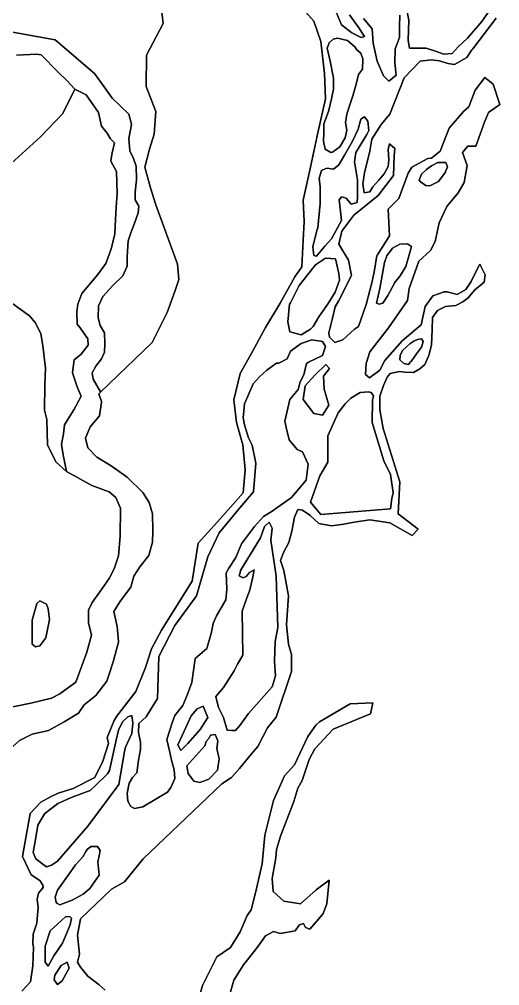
# Model space of a CAD drawing. Header units: inches. Extents: x 288635 to 1232953, y 676945 to 1655780.
# Drawn here: x 525291 to 535692, y 1479602 to 1500510 of the extents above; entities that cross this region are included whole.
import ezdxf

# ---------------------------------------------------------------- set-up
doc = ezdxf.new("R2010")
doc.units = ezdxf.units.IN
doc.header["$MEASUREMENT"] = 0

msp = doc.modelspace()

# ---------------------------------------------------------------- linework, layer by layer
at = {"color": 1}
for points in [[(528358.7912, 1500784.4318), (528404.179, 1500422.5965), (528046.7347, 1499735.2035), (528034.9341, 1499055.5233), (528245.4287, 1498517.5927), (528213.6125, 1498024.4416), (528109.024, 1497703.6173), (528008.4822, 1497312.0332), (528130.1907, 1496862.2407), (528245.4287, 1496493.5261), (528712.8899, 1495215.799), (528747.024, 1494879.0363), (528667.6488, 1494646.2025), (528490.5284, 1494165.9075), (528166.0535, 1493516.9577), (527046.7076, 1492439.708), (527041.7917, 1492448.4579), (527046.7076, 1492453.1889), (526970.327, 1492589.1404), (526886.9831, 1492724.0781), (526864.8882, 1492860.3301), (526950.4833, 1493004.2853), (527073.5148, 1493167.0044), (527137.0149, 1493305.9109), (527144.9524, 1493480.5363), (527144.6881, 1493488.2019), (527144.9524, 1493494.0172), (527137.0149, 1493724.2051), (527041.7647, 1493886.9242), (526998.4649, 1494052.2509), (527006.0459, 1494310.0067), (527097.3273, 1494512.4133), (527315.609, 1494750.5388), (527533.8907, 1494960.883), (527629.1409, 1495171.2271), (527628.8922, 1495184.1588), (527629.1409, 1495184.708), (527625.3669, 1495380.9534), (527645.0159, 1495718.9157), (527708.516, 1495889.5723), (527775.9849, 1496080.0727), (527867.2663, 1496326.1357), (527875.2039, 1496457.1047), (527874.4611, 1496458.3302), (527875.2039, 1496470.5856), (527795.8287, 1496601.5546), (527795.8287, 1496770.6366), (527827.5788, 1497040.5121), (527827.4092, 1497052.5516), (527827.5788, 1497053.993), (527823.61, 1497335.7749), (527760.1099, 1497498.4939), (527684.7035, 1497661.213), (527665.5363, 1497929.553), (527716.4535, 1498231.1395), (527715.0751, 1498236.4561), (527716.4535, 1498244.6204), (527660.8909, 1498458.9333), (527298.048, 1498800.6751), (527125.3236, 1499046.2351), (526921.8453, 1499335.5175), (526070.5512, 1500066.3455), (524906.045, 1500275.1535)], [(524935.6046, 1484583.7172), (525295.2315, 1484906.5312), (525568.8224, 1485041.8558), (525926.0106, 1485125.1997), (526263.355, 1485311.7313), (526572.9181, 1485498.2629), (526695.9496, 1485680.8258), (526949.9501, 1485879.2637), (527184.1068, 1486192.7956), (527234.5127, 1486342.5732), (527323.0134, 1486605.5464), (527438.1073, 1487034.1723), (527437.1426, 1487044.0605), (527438.1073, 1487047.6532), (527406.3573, 1487373.0913), (527337.0634, 1487696.4626), (527481.7637, 1487931.1116), (527707.9829, 1488224.7996), (527771.483, 1488458.9564), (527902.452, 1488661.363), (528096.9212, 1488907.426), (528176.2963, 1489197.1453), (528180.2651, 1489439.2396), (528180.1758, 1489447.2746), (528180.2651, 1489452.7205), (528176.2963, 1489809.9087), (528100.8899, 1490055.9717), (527965.9522, 1490270.2846), (527624.639, 1490607.629), (527279.357, 1490845.7545), (526969.7939, 1491036.2549), (526771.356, 1491238.6615), (526725.655, 1491448.1245), (526826.9186, 1491693.4941), (527029.3253, 1491931.6196), (527069.0129, 1492229.2764), (527067.7215, 1492233.0716), (527069.0129, 1492242.7573), (527013.0246, 1492407.2917), (527046.7076, 1492439.708), (528166.0535, 1493516.9577), (528490.5284, 1494165.9075), (528667.6488, 1494646.2025), (528747.024, 1494879.0363), (528712.8899, 1495215.799), (528245.4287, 1496493.5261), (528130.1907, 1496862.2407), (528008.4822, 1497312.0332), (528109.024, 1497703.6173), (528213.6125, 1498024.4416), (528245.4287, 1498517.5927), (528034.9341, 1499055.5233), (528046.7347, 1499735.2035), (528404.179, 1500422.5965), (528358.7912, 1500784.4318)], [(531319.6839, 1500859.3017), (531668.787, 1500472.4578), (531822.6963, 1500032.7168), (531899.651, 1499340.1247), (531921.638, 1498790.4485), (531756.7352, 1498053.8823), (531578.6407, 1497248.9956), (531436.8079, 1496600.617), (531458.6557, 1496137.2809), (531434.3968, 1495732.5085), (531405.739, 1495158.3206), (531257.572, 1494936.0701), (530940.0714, 1494369.8607), (530622.5707, 1493840.6929), (530336.8202, 1493322.1086), (530072.2363, 1492845.8576), (529936.066, 1492280.5147), (529992.8611, 1491787.5222), (530127.9492, 1491300.9776), (530183.3615, 1490766.2285), (530141.0281, 1490263.5191), (529918.7777, 1490020.102), (529585.402, 1489639.1012), (529164.313, 1489179.1877), (529032.0211, 1488352.3632), (528370.5614, 1487294.0277), (528154.1769, 1486892.1708), (528026.2321, 1486485.3017), (527816.6817, 1485964.6006), (527394.9046, 1485428.4043), (527345.2989, 1485342.7217), (527192.3022, 1484968.7298), (527219.7805, 1484840.6484), (527097.8603, 1484459.6476), (526925.1399, 1484109.1269), (526457.779, 1483865.2864), (526132.6583, 1483768.7663), (525965.018, 1483687.4861), (525754.4349, 1483570.9698), (525526.2849, 1483325.2698), (525360.92, 1482399.2263), (525544.4145, 1481998.8745), (525734.4616, 1481880.1332), (525797.9617, 1481778.533), (525803.5115, 1481725.8105), (525708.6291, 1481606.7312), (525680.1121, 1481475.0689), (525699.5365, 1481295.932), (525675.1076, 1481049.0661), (525667.9884, 1480956.5165), (525589.7013, 1480715.4361), (525583.9663, 1480507.8955), (525594.7613, 1480432.3303), (525579.8574, 1480033.0641), (525532.2323, 1479683.8134), (525532.2323, 1479683.8134), (525341.7319, 1479485.3755)], [(525341.7319, 1479485.3755), (525532.2323, 1479683.8134), (525579.8574, 1480033.0641), (525594.7613, 1480432.3303), (525583.9663, 1480507.8955), (525589.7013, 1480715.4361), (525667.9884, 1480956.5165), (525675.1076, 1481049.0661), (525699.5365, 1481295.932), (525680.1121, 1481475.0689), (525708.6291, 1481606.7312), (525803.5115, 1481725.8105), (525797.9617, 1481778.533), (525734.4616, 1481880.1332), (525544.4145, 1481998.8745), (525360.92, 1482399.2263), (525526.2849, 1483325.2698), (525754.4349, 1483570.9698), (525965.018, 1483687.4861), (526132.6583, 1483768.7663), (526457.779, 1483865.2864), (526925.1399, 1484109.1269), (527097.8603, 1484459.6476), (527219.7805, 1484840.6484), (527192.3022, 1484968.7298), (527345.2989, 1485342.7217), (527394.9046, 1485428.4043), (527816.6817, 1485964.6006), (528026.2321, 1486485.3017), (528154.1769, 1486892.1708), (528370.5614, 1487294.0277), (529032.0211, 1488352.3632), (529164.313, 1489179.1877), (529585.402, 1489639.1012), (529918.7777, 1490020.102), (530141.0281, 1490263.5191), (530183.3615, 1490766.2285), (530127.9492, 1491300.9776), (529992.8611, 1491787.5222), (529936.066, 1492280.5147), (530072.2363, 1492845.8576), (530336.8202, 1493322.1086), (530622.5707, 1493840.6929), (530940.0714, 1494369.8607), (531257.572, 1494936.0701), (531405.739, 1495158.3206), (531434.3968, 1495732.5085), (531458.6557, 1496137.2809), (531436.8079, 1496600.617), (531578.6407, 1497248.9956), (531756.7352, 1498053.8823), (531921.638, 1498790.4485), (531899.651, 1499340.1247), (531822.6963, 1500032.7168), (531668.787, 1500472.4578), (531319.6839, 1500859.3017)], [(535560.4947, 1500824.2506), (535307.7773, 1500462.0822), (534994.3039, 1500099.113), (534796.3206, 1499917.6284), (534664.3318, 1499769.141), (534482.8472, 1499752.6424), (534301.3626, 1499818.6368), (534103.3794, 1499884.6312), (533740.4102, 1499884.6312), (533707.413, 1500049.6172), (533723.9116, 1500495.0794), (533657.9172, 1500808.5528)], [(533657.9172, 1500808.5528), (533723.9116, 1500495.0794), (533707.413, 1500049.6172), (533740.4102, 1499884.6312), (534103.3794, 1499884.6312), (534301.3626, 1499818.6368), (534482.8472, 1499752.6424), (534664.3318, 1499769.141), (534796.3206, 1499917.6284), (534994.3039, 1500099.113), (535307.7773, 1500462.0822), (535560.4947, 1500824.2506)], [(527152.3536, 1479508.5745), (527018.5698, 1479622.589), (526770.9193, 1479806.7393), (526615.8103, 1480002.1889), (526548.6688, 1480108.3649), (526590.3322, 1480282.4483), (526552.6752, 1480696.6748), (526616.2492, 1481050.986), (527286.3892, 1481690.962), (527571.0209, 1481846.1517), (527970.5438, 1482344.3217), (529673.1783, 1483970.3182), (529887.2939, 1484107.8146), (530055.5692, 1484301.49), (530315.9197, 1484618.9906), (530452.445, 1484777.7409), (530666.6842, 1485179.8257), (530851.0351, 1485408.8677), (531181.7649, 1486401.0572), (531181.7649, 1486764.0606), (531118.7995, 1486987.5811), (531078.1594, 1487409.2219), (531121.1081, 1488039.3918), (531016.4, 1488583.8741), (530946.7142, 1488800.0864), (531012.8601, 1488972.0659), (531129.277, 1489191.6705), (531192.7772, 1489432.4418), (531248.3398, 1489739.3591), (531319.7774, 1489903.4011), (531422.9651, 1489890.1719), (531581.7154, 1489781.6925), (531776.9019, 1489598.1416), (532053.2132, 1489552.0898), (532317.2586, 1489585.9005), (532542.1549, 1489633.5255), (532881.3965, 1489677.6697), (533315.4849, 1489618.2931), (533794.5306, 1489344.5527), (533926.8225, 1489476.8446), (533496.8737, 1489807.5744), (533529.9467, 1490502.1071), (533166.1439, 1491659.6615), (533094.8099, 1492059.132), (533100.2504, 1492354.4531), (533179.6256, 1492589.9327), (533259.0007, 1492769.8497), (533319.855, 1492849.2249), (533519.7287, 1492890.9695), (533637.3557, 1492878.3291), (533825.2102, 1492867.7458), (533965.4397, 1492949.7668), (534073.919, 1493042.3711), (534147.3866, 1493224.2813), (534161.1822, 1493239.2265), (534216.7943, 1493463.0595), (534230.0235, 1493799.081), (534240.6069, 1494061.019), (534349.0863, 1494211.8318), (534518.3089, 1494294.6753), (534745.9621, 1494317.6653), (534896.7749, 1494399.6863), (535010.5459, 1494481.7073), (535150.3779, 1494652.5199), (535354.5049, 1494823.0205), (535378.3175, 1494979.125), (535259.2547, 1495209.3129), (535201.0463, 1495087.6044), (535074.046, 1494836.2497), (534960.275, 1494664.2702), (534772.4204, 1494558.4366), (534552.4975, 1494614.559), (534491.9754, 1494612.8298), (534246.445, 1494525.1404), (534079.8351, 1494297.1479), (533992.1457, 1493902.5456), (533580.0055, 1493551.7879), (533208.323, 1493125.9017), (533095.0963, 1492920.2057), (532876.0209, 1492755.1054), (532790.2957, 1492824.9555), (532799.0849, 1493060.9297), (532878.4902, 1493315.0265), (533281.8615, 1493832.394), (533694.0017, 1494428.6821), (533729.0775, 1494682.9814), (533939.5321, 1495279.2694), (534193.8314, 1495507.2619), (534298.1299, 1495704.9155), (534384.1876, 1496108.0284), (534549.0905, 1496459.8212), (534790.948, 1496756.6464), (534922.8703, 1496976.5169), (534988.8315, 1497350.2967), (534889.8897, 1497625.1349), (534999.825, 1497768.0507), (535175.7214, 1497768.0507), (535362.6113, 1498284.7463), (535450.5595, 1498493.6233), (535692.417, 1498669.5197), (535549.5012, 1499109.2607), (535373.6048, 1499252.1765), (535159.2899, 1498977.2081), (535027.3011, 1498614.2389), (534911.8108, 1498515.2473), (534598.3374, 1498152.2781), (534400.3542, 1497657.3201), (534218.8696, 1497508.8327), (534136.2797, 1497500.5737), (533787.3219, 1497309.6207), (533707.413, 1497178.8606), (533509.4298, 1496634.4068), (533278.4494, 1496403.4264), (533305.2863, 1495826.4325), (533047.8671, 1495414.9024), (533030.9703, 1495397.0117), (532981.4745, 1495083.5383), (532931.9787, 1494836.0593), (532799.9899, 1494341.1013), (532635.0039, 1493862.6419), (532546.2031, 1493809.3614), (532297.2913, 1493572.2797), (532123.7243, 1493517.2462), (532008.0571, 1493631.6614), (531995.9848, 1493724.2154), (532064.4575, 1494012.5472), (532127.6655, 1494292.9697), (532206.0403, 1494423.5943), (532486.5165, 1494968.0481), (532420.5221, 1495298.0201), (532206.0403, 1495644.4908), (532272.0347, 1495924.967), (532536.0123, 1496271.4376), (533063.9675, 1496700.4012), (533393.9396, 1497129.3648), (533410.4382, 1497558.3285), (533418.947, 1497714.4653), (533307.8218, 1497812.8905), (533276.0717, 1497695.4152), (533293.369, 1497472.9962), (533276.0717, 1497327.1145), (533190.3465, 1497168.3642), (533076.0463, 1497028.6639), (532945.871, 1496882.6136), (532882.3709, 1496774.6634), (532755.3707, 1496755.6134), (532726.7956, 1496952.4638), (532768.0707, 1497190.5892), (532882.4829, 1497657.3201), (532926.5564, 1497919.9146), (533124.9943, 1498232.1236), (533316.866, 1498457.0481), (533624.92, 1499241.1858), (533971.3906, 1499604.155), (534209.7881, 1499634.4181), (534389.7052, 1499610.6055), (534567.3678, 1499554.9489), (534711.2251, 1499532.5912), (534979.7272, 1499684.689), (535086.3075, 1499847.1182), (535109.7941, 1499868.1326), (535615.4624, 1500538.4189)], [(535615.4624, 1500538.4189), (535109.7941, 1499868.1326), (535086.3075, 1499847.1182), (534979.7272, 1499684.689), (534711.2251, 1499532.5912), (534567.3678, 1499554.9489), (534389.7052, 1499610.6055), (534209.7881, 1499634.4181), (533971.3906, 1499604.155), (533624.92, 1499241.1858), (533316.866, 1498457.0481), (533124.9943, 1498232.1236), (532926.5564, 1497919.9146), (532882.4829, 1497657.3201), (532768.0707, 1497190.5892), (532726.7956, 1496952.4638), (532755.3707, 1496755.6134), (532882.3709, 1496774.6634), (532945.871, 1496882.6136), (533076.0463, 1497028.6639), (533190.3465, 1497168.3642), (533276.0717, 1497327.1145), (533293.369, 1497472.9962), (533276.0717, 1497695.4152), (533307.8218, 1497812.8905), (533418.947, 1497714.4653), (533410.4382, 1497558.3285), (533393.9396, 1497129.3648), (533063.9675, 1496700.4012), (532536.0123, 1496271.4376), (532272.0347, 1495924.967), (532206.0403, 1495644.4908), (532420.5221, 1495298.0201), (532486.5165, 1494968.0481), (532206.0403, 1494423.5943), (532127.6655, 1494292.9697), (532064.4575, 1494012.5472), (531995.9848, 1493724.2154), (532008.0571, 1493631.6614), (532123.7243, 1493517.2462), (532297.2913, 1493572.2797), (532546.2031, 1493809.3614), (532635.0039, 1493862.6419), (532799.9899, 1494341.1013), (532931.9787, 1494836.0593), (532981.4745, 1495083.5383), (533030.9703, 1495397.0117), (533047.8671, 1495414.9024), (533305.2863, 1495826.4325), (533278.4494, 1496403.4264), (533509.4298, 1496634.4068), (533707.413, 1497178.8606), (533787.3219, 1497309.6207), (534136.2797, 1497500.5737), (534218.8696, 1497508.8327), (534400.3542, 1497657.3201), (534598.3374, 1498152.2781), (534911.8108, 1498515.2473), (535027.3011, 1498614.2389), (535159.2899, 1498977.2081), (535373.6048, 1499252.1765), (535549.5012, 1499109.2607), (535692.417, 1498669.5197), (535450.5595, 1498493.6233), (535362.6113, 1498284.7463), (535175.7214, 1497768.0507), (534999.825, 1497768.0507), (534889.8897, 1497625.1349), (534988.8315, 1497350.2967), (534922.8703, 1496976.5169), (534790.948, 1496756.6464), (534549.0905, 1496459.8212), (534384.1876, 1496108.0284), (534298.1299, 1495704.9155), (534193.8314, 1495507.2619), (533939.5321, 1495279.2694), (533729.0775, 1494682.9814), (533694.0017, 1494428.6821), (533281.8615, 1493832.394), (532878.4902, 1493315.0265), (532799.0849, 1493060.9297), (532790.2957, 1492824.9555), (532876.0209, 1492755.1054), (533095.0963, 1492920.2057), (533208.323, 1493125.9017), (533580.0055, 1493551.7879), (533992.1457, 1493902.5456), (534079.8351, 1494297.1479), (534246.445, 1494525.1404), (534491.9754, 1494612.8298), (534552.4975, 1494614.559), (534772.4204, 1494558.4366), (534960.275, 1494664.2702), (535074.046, 1494836.2497), (535201.0463, 1495087.6044), (535259.2547, 1495209.3129), (535378.3175, 1494979.125), (535354.5049, 1494823.0205), (535150.3779, 1494652.5199), (535010.5459, 1494481.7073), (534896.7749, 1494399.6863), (534745.9621, 1494317.6653), (534518.3089, 1494294.6753), (534349.0863, 1494211.8318), (534240.6069, 1494061.019), (534230.0235, 1493799.081), (534216.7943, 1493463.0595), (534161.1822, 1493239.2265), (534147.3866, 1493224.2813), (534073.919, 1493042.3711), (533965.4397, 1492949.7668), (533825.2102, 1492867.7458), (533637.3557, 1492878.3291), (533519.7287, 1492890.9695), (533319.855, 1492849.2249), (533259.0007, 1492769.8497), (533179.6256, 1492589.9327), (533100.2504, 1492354.4531), (533094.8099, 1492059.132), (533166.1439, 1491659.6615), (533529.9467, 1490502.1071), (533496.8737, 1489807.5744), (533926.8225, 1489476.8446), (533794.5306, 1489344.5527), (533315.4849, 1489618.2931), (532881.3965, 1489677.6697), (532542.1549, 1489633.5255), (532317.2586, 1489585.9005), (532053.2132, 1489552.0898), (531776.9019, 1489598.1416), (531581.7154, 1489781.6925), (531422.9651, 1489890.1719), (531319.7774, 1489903.4011), (531248.3398, 1489739.3591), (531192.7772, 1489432.4418), (531129.277, 1489191.6705), (531012.8601, 1488972.0659), (530946.7142, 1488800.0864), (531016.4, 1488583.8741), (531121.1081, 1488039.3918), (531078.1594, 1487409.2219), (531118.7995, 1486987.5811), (531181.7649, 1486764.0606), (531181.7649, 1486401.0572), (530851.0351, 1485408.8677), (530666.6842, 1485179.8257), (530452.445, 1484777.7409), (530315.9197, 1484618.9906), (530055.5692, 1484301.49), (529887.2939, 1484107.8146), (529673.1783, 1483970.3182), (527970.5438, 1482344.3217), (527571.0209, 1481846.1517), (527286.3892, 1481690.962), (526616.2492, 1481050.986), (526552.6752, 1480696.6748), (526590.3322, 1480282.4483), (526548.6688, 1480108.3649), (526615.8103, 1480002.1889), (526770.9193, 1479806.7393), (527018.5698, 1479622.589), (527152.3536, 1479508.5745)], [(532439.64, 1500609.7325), (532631.3316, 1500350.0213), (532767.3708, 1500139.7789), (532693.1676, 1500115.0445), (532489.1088, 1500213.9821), (532266.4992, 1500393.3065), (532155.1944, 1500646.8341)], [(532155.1944, 1500646.8341), (532266.4992, 1500393.3065), (532489.1088, 1500213.9821), (532693.1676, 1500115.0445), (532767.3708, 1500139.7789), (532631.3316, 1500350.0213), (532439.64, 1500609.7325)], [(533527.9536, 1500597.3653), (533521.77, 1500356.2049), (533521.77, 1500115.0445), (533429.016, 1499873.8841), (533422.8324, 1499570.8877), (533447.5668, 1499304.9929), (533292.9768, 1499168.9537), (533175.4884, 1499286.4421), (533039.4492, 1499601.8057), (532952.8788, 1499997.5561), (532934.328, 1500300.5525), (532742.6364, 1500529.3457)], [(532742.6364, 1500529.3457), (532934.328, 1500300.5525), (532952.8788, 1499997.5561), (533039.4492, 1499601.8057), (533175.4884, 1499286.4421), (533292.9768, 1499168.9537), (533447.5668, 1499304.9929), (533422.8324, 1499570.8877), (533429.016, 1499873.8841), (533521.77, 1500115.0445), (533521.77, 1500356.2049), (533527.9536, 1500597.3653)], [(524906.045, 1500275.1535), (526070.5512, 1500066.3455), (526921.8453, 1499335.5175), (527125.3236, 1499046.2351), (527298.048, 1498800.6751), (527660.8909, 1498458.9333), (527716.4535, 1498244.6204), (527715.0751, 1498236.4561), (527716.4535, 1498231.1395), (527665.5363, 1497929.553), (527684.7035, 1497661.213), (527760.1099, 1497498.4939), (527823.61, 1497335.7749), (527827.5788, 1497053.993), (527827.4092, 1497052.5516), (527827.5788, 1497040.5121), (527795.8287, 1496770.6366), (527795.8287, 1496601.5546), (527875.2039, 1496470.5856), (527874.4611, 1496458.3302), (527875.2039, 1496457.1047), (527867.2663, 1496326.1357), (527775.9849, 1496080.0727), (527708.516, 1495889.5723), (527645.0159, 1495718.9157), (527625.3669, 1495380.9534), (527629.1409, 1495184.708), (527628.8922, 1495184.1588), (527629.1409, 1495171.2271), (527533.8907, 1494960.883), (527315.609, 1494750.5388), (527097.3273, 1494512.4133), (527006.0459, 1494310.0067), (526998.4649, 1494052.2509), (527041.7647, 1493886.9242), (527137.0149, 1493724.2051), (527144.9524, 1493494.0172), (527144.6881, 1493488.2019), (527144.9524, 1493480.5363), (527137.0149, 1493305.9109), (527073.5148, 1493167.0044), (526950.4833, 1493004.2853), (526864.8882, 1492860.3301), (526886.9831, 1492724.0781), (526970.327, 1492589.1404), (527046.7076, 1492453.1889), (527041.7917, 1492448.4579), (527046.7076, 1492439.708), (527013.0246, 1492407.2917), (527069.0129, 1492242.7573), (527067.7215, 1492233.0716), (527069.0129, 1492229.2764), (527029.3253, 1491931.6196), (526826.9186, 1491693.4941), (526725.655, 1491448.1245), (526771.356, 1491238.6615), (526969.7939, 1491036.2549), (527279.357, 1490845.7545), (527624.639, 1490607.629), (527965.9522, 1490270.2846), (528100.8899, 1490055.9717), (528176.2963, 1489809.9087), (528180.2651, 1489452.7205), (528180.1758, 1489447.2746), (528180.2651, 1489439.2396), (528176.2963, 1489197.1453), (528096.9212, 1488907.426), (527902.452, 1488661.363), (527771.483, 1488458.9564), (527707.9829, 1488224.7996), (527481.7637, 1487931.1116), (527337.0634, 1487696.4626), (527406.3573, 1487373.0913), (527438.1073, 1487047.6532), (527437.1426, 1487044.0605), (527438.1073, 1487034.1723), (527323.0134, 1486605.5464), (527234.5127, 1486342.5732), (527184.1068, 1486192.7956), (526949.9501, 1485879.2637), (526695.9496, 1485680.8258), (526572.9181, 1485498.2629), (526263.355, 1485311.7313), (525926.0106, 1485125.1997), (525568.8224, 1485041.8558), (525295.2315, 1484906.5312), (524935.6046, 1484583.7172)], [(524943.3461, 1485590.5016), (525538.6598, 1485717.5019), (525991.0982, 1485820.6896), (526165.1199, 1485917.937), (526511.0055, 1486165.9715), (526753.0997, 1486820.8166), (526850.6404, 1487183.6678), (526788.8185, 1487450.2745), (526788.8185, 1487463.7554), (526788.8185, 1487712.2125), (526788.8185, 1487725.6934), (526868.1937, 1487892.3812), (527030.9128, 1488122.5692), (527237.2882, 1488408.3198), (527344.2152, 1488622.1737), (527439.6949, 1488900.4458), (527475.133, 1489328.8705), (527483.3512, 1489930.7482), (527384.1322, 1490164.9049), (527235.0573, 1490287.075), (526857.5967, 1490423.6033), (526729.3968, 1490494.9511), (526486.4609, 1490630.1536), (526441.7538, 1490655.3761), (526310.0981, 1490728.7552), (526243.9522, 1491052.8704), (526204.2646, 1491304.2251), (526205.4693, 1491310.0764), (526204.2646, 1491317.706), (526250.5668, 1491542.6023), (526270.4106, 1491734.4256), (526382.8587, 1491926.2489), (526468.8485, 1492058.5408), (526632.5538, 1492353.5464), (526546.8765, 1492557.5402), (526445.2763, 1492858.1074), (526446.3903, 1492868.2927), (526445.2763, 1492871.5883), (526474.9097, 1493142.5222), (526627.31, 1493265.2891), (526783.2244, 1493459.1286), (526775.4769, 1493594.7089), (526609.5562, 1493836.1472), (526542.6431, 1493916.4429), (526534.1764, 1494166.2101), (526534.5509, 1494168.6442), (526534.1764, 1494179.691), (526559.5765, 1494344.7913), (526644.2433, 1494577.6251), (526991.3774, 1494988.2592), (527164.9444, 1495229.5597), (527232.911, 1495423.7501), (527283.4779, 1495568.2271), (527359.6781, 1495868.7943), (527372.3781, 1496177.8283), (527387.7372, 1496435.0928), (527406.0633, 1496742.055), (527397.7782, 1497218.4495), (527270.7779, 1497442.8166), (527272.615, 1497453.0519), (527270.7779, 1497456.2975), (527300.4113, 1497621.3978), (527348.7461, 1497834.8767), (527266.8323, 1497921.0198), (527194.5778, 1498043.9511), (527067.5775, 1498200.5848), (527004.0774, 1498496.9187), (526737.3768, 1498877.9195), (526496.1983, 1499000.7935), (526317.1871, 1499183.2061), (526135.2189, 1499366.701), (525765.3702, 1499739.6526), (525659.8707, 1499754.3053), (525226.8676, 1499736.7587)], [(525226.8676, 1499736.7587), (525659.8707, 1499754.3053), (525765.3702, 1499739.6526), (526135.2189, 1499366.701), (526317.1871, 1499183.2061), (526496.1983, 1499000.7935), (526233.6092, 1498471.5187), (525749.033, 1497969.6582), (524955.1883, 1497246.4048)], [(524955.1883, 1497246.4048), (525749.033, 1497969.6582), (526233.6092, 1498471.5187), (526496.1983, 1499000.7935), (526737.3768, 1498877.9195), (527004.0774, 1498496.9187), (527067.5775, 1498200.5848), (527194.5778, 1498043.9511), (527266.8323, 1497921.0198), (527348.7461, 1497834.8767), (527300.4113, 1497621.3978), (527270.7779, 1497456.2975), (527272.615, 1497453.0519), (527270.7779, 1497442.8166), (527397.7782, 1497218.4495), (527406.0633, 1496742.055), (527387.7372, 1496435.0928), (527372.3781, 1496177.8283), (527359.6781, 1495868.7943), (527283.4779, 1495568.2271), (527232.911, 1495423.7501), (527164.9444, 1495229.5597), (526991.3774, 1494988.2592), (526991.3774, 1494988.2592), (526644.2433, 1494577.6251), (526559.5765, 1494344.7913), (526534.1764, 1494179.691), (526534.5509, 1494168.6442), (526534.1764, 1494166.2101), (526542.6431, 1493916.4429), (526609.5562, 1493836.1472), (526775.4769, 1493594.7089), (526783.2244, 1493459.1286), (526627.31, 1493265.2891), (526474.9097, 1493142.5222), (526445.2763, 1492871.5883), (526446.3903, 1492868.2927), (526445.2763, 1492858.1074), (526546.8765, 1492557.5402), (526632.5538, 1492353.5464), (526468.8485, 1492058.5408), (526382.8587, 1491926.2489), (526270.4106, 1491734.4256), (526250.5668, 1491542.6023), (526204.2646, 1491317.706), (526205.4693, 1491310.0764), (526204.2646, 1491304.2251), (526243.9522, 1491052.8704), (526310.0981, 1490728.7552), (526091.8165, 1490927.1931), (525899.9932, 1491297.6105), (525888.0843, 1491849.086), (525833.9425, 1492054.1962), (525839.9084, 1492599.8736), (525856.8418, 1492963.941), (525797.575, 1493442.3086), (525755.2415, 1493709.0091), (525636.708, 1493950.3096), (525509.2703, 1494097.0333), (525098.8152, 1494390.2155)], [(525098.8152, 1494390.2155), (525509.2703, 1494097.0333), (525636.708, 1493950.3096), (525755.2415, 1493709.0091), (525797.575, 1493442.3086), (525856.8418, 1492963.941), (525839.9084, 1492599.8736), (525833.9425, 1492054.1962), (525888.0843, 1491849.086), (525899.9932, 1491297.6105), (526091.8165, 1490927.1931), (526310.0981, 1490728.7552), (526441.7538, 1490655.3761), (526486.4609, 1490630.1536), (526729.3968, 1490494.9511), (526857.5967, 1490423.6033), (527235.0573, 1490287.075), (527384.1322, 1490164.9049), (527483.3512, 1489930.7482), (527475.133, 1489328.8705), (527439.6949, 1488900.4458), (527344.2152, 1488622.1737), (527237.2882, 1488408.3198), (527030.9128, 1488122.5692), (526868.1937, 1487892.3812), (526788.8185, 1487725.6934), (526788.8185, 1487712.2125), (526788.8185, 1487463.7554), (526788.8185, 1487450.2745), (526850.6404, 1487183.6678), (526753.0997, 1486820.8166), (526511.0055, 1486165.9715), (526165.1199, 1485917.937), (525991.0982, 1485820.6896), (525538.6598, 1485717.5019), (524943.3461, 1485590.5016)], [(529843.2583, 1479392.9743), (529935.3335, 1479719.9999), (530148.0589, 1480056.5506), (530367.1343, 1480332.7761), (530481.4346, 1480485.1764), (530624.1533, 1480679.1259), (530791.6959, 1480774.8645), (530938.6355, 1480729.6519), (531265.6736, 1480791.8535), (531331.0625, 1480879.0388), (531359.2566, 1480916.6308), (531442.8219, 1480944.2311), (531486.7622, 1480862.6276), (531579.9797, 1480828.0833), (531768.2928, 1481044.6433), (531869.1788, 1481160.6622), (531951.4625, 1481371.0032), (532002.2626, 1481882.1792), (531719.687, 1481678.9788), (531379.9613, 1481374.1782), (531021.1856, 1481428.1533), (530789.1206, 1481636.9289), (530766.524, 1481923.1515), (530843.3853, 1482364.7802), (530858.9, 1482548.0593), (530949.3294, 1482840.2158), (531237.0861, 1483590.3327), (531323.7128, 1483872.6845), (531416.5499, 1484044.076), (531567.5986, 1484497.2222), (531691.1781, 1484726.2882), (532087.1112, 1485150.5022), (532891.7848, 1485485.7829), (532942.0769, 1485720.4793), (532456.0649, 1485696.7714), (531793.4317, 1485310.6114), (531709.5033, 1485242.1434), (531536.7932, 1484994.3808), (531248.9095, 1484379.3567), (531030.9771, 1484144.6602), (530796.2806, 1483608.2111), (530606.7238, 1482860.515), (530548.1097, 1482237.78), (530408.4094, 1481609.1287), (530310.1237, 1481244.4824), (530221.7373, 1481117.7758), (530073.9754, 1480767.752), (529862.3083, 1480429.0847), (529564.3451, 1480227.1022), (529254.7624, 1479607.7401), (528992.7999, 1478670.19)], [(528992.7999, 1478670.19), (529254.7624, 1479607.7401), (529564.3451, 1480227.1022), (529862.3083, 1480429.0847), (530073.9754, 1480767.752), (530221.7373, 1481117.7758), (530310.1237, 1481244.4824), (530408.4094, 1481609.1287), (530548.1097, 1482237.78), (530606.7238, 1482860.515), (530796.2806, 1483608.2111), (531030.9771, 1484144.6602), (531248.9095, 1484379.3567), (531536.7932, 1484994.3808), (531709.5033, 1485242.1434), (531793.4317, 1485310.6114), (532456.0649, 1485696.7714), (532942.0769, 1485720.4793), (532891.7848, 1485485.7829), (532087.1112, 1485150.5022), (531691.1781, 1484726.2882), (531567.5986, 1484497.2222), (531416.5499, 1484044.076), (531323.7128, 1483872.6845), (531237.0861, 1483590.3327), (530949.3294, 1482840.2158), (530858.9, 1482548.0593), (530843.3853, 1482364.7802), (530766.524, 1481923.1515), (530789.1206, 1481636.9289), (531021.1856, 1481428.1533), (531379.9613, 1481374.1782), (531719.687, 1481678.9788), (532002.2626, 1481882.1792), (531951.4625, 1481371.0032), (531869.1788, 1481160.6622), (531768.2928, 1481044.6433), (531579.9797, 1480828.0833), (531486.7622, 1480862.6276), (531442.8219, 1480944.2311), (531359.2566, 1480916.6308), (531331.0625, 1480879.0388), (531265.6736, 1480791.8535), (530938.6355, 1480729.6519), (530791.6959, 1480774.8645), (530624.1533, 1480679.1259), (530481.4346, 1480485.1764), (530367.1343, 1480332.7761), (530148.0589, 1480056.5506), (529935.3335, 1479719.9999), (529843.2583, 1479392.9743)]]:
    msp.add_lwpolyline(points, dxfattribs=at)
for points in [[(532069.6751, 1497634.508), (532034.5338, 1497626.6918), (531913.285, 1497699.0802), (531874.9414, 1497876.6552), (531881.7147, 1498068.0022), (531884.7069, 1498249.5235), (531984.0708, 1498517.8059), (532047.8908, 1498789.0412), (532095.7559, 1498996.4564), (532093.3818, 1499238.0979), (532020.5684, 1499607.2453), (531957.1045, 1499883.674), (531996.8616, 1499998.4061), (532086.6085, 1500077.9929), (532182.7598, 1500098.6432), (532394.7958, 1500049.2062), (532552.2761, 1499915.4326), (532599.6127, 1499847.1261), (532682.663, 1499779.9657), (532730.0764, 1499652.9654), (532718.2231, 1499434.525), (532636.5678, 1499319.1487), (532586.1428, 1499106.0176), (532509.9427, 1498853.7105), (532455.7559, 1498682.6835), (532384.6357, 1498460.8564), (532350.769, 1498276.2827), (532381.2491, 1498113.7223), (532349.0757, 1497947.7753), (532230.5421, 1497751.3483), (532069.6751, 1497634.508)], [(531913.285, 1497699.0802), (532034.5338, 1497626.6918), (532069.6751, 1497634.508), (532230.5421, 1497751.3483), (532349.0757, 1497947.7753), (532381.2491, 1498113.7223), (532350.769, 1498276.2827), (532384.6357, 1498460.8564), (532455.7559, 1498682.6835), (532509.9427, 1498853.7105), (532586.1428, 1499106.0176), (532636.5678, 1499319.1487), (532718.2231, 1499434.525), (532730.0764, 1499652.9654), (532682.663, 1499779.9657), (532599.6127, 1499847.1261), (532552.2761, 1499915.4326), (532394.7958, 1500049.2062), (532182.7598, 1500098.6432), (532086.6085, 1500077.9929), (531996.8616, 1499998.4061), (531957.1045, 1499883.674), (532020.5684, 1499607.2453), (532093.3818, 1499238.0979), (532095.7559, 1498996.4564), (532047.8908, 1498789.0412), (531984.0708, 1498517.8059), (531884.7069, 1498249.5235), (531881.7147, 1498068.0022), (531874.9414, 1497876.6552), (531913.285, 1497699.0802)], [(532551.5686, 1497423.1464), (532616.4883, 1497033.6281), (532616.4883, 1496671.7932), (532605.087, 1496544.7929), (532478.0868, 1496509.8679), (532365.0358, 1496642.8279), (532266.9101, 1496670.8638), (532220.1248, 1496606.3721), (532267.3759, 1496157.4871), (532049.9288, 1495762.1098), (531906.5856, 1495604.9911), (531722.4353, 1495385.9156), (531668.4601, 1495401.7907), (531653.3544, 1495519.7588), (531643.4968, 1495596.7416), (531737.0514, 1495964.4861), (531755.613, 1495996.9689), (531806.8617, 1496522.5679), (531806.8617, 1496889.052), (531785.9354, 1497071.844), (531836.7355, 1497236.9443), (531916.906, 1497273.9989), (531948.0424, 1497288.3901), (532095.7349, 1497269.2403), (532211.1746, 1497364.1562), (532333.0948, 1497569.05), (532505.8152, 1497873.8506), (532629.4287, 1498131.2378), (532687.0022, 1498346.2915), (532768.2823, 1498397.0916), (532837.7092, 1498307.3448), (532861.4159, 1498107.5311), (532818.895, 1498016.7462), (532578.0661, 1497631.42), (532551.5686, 1497423.1464)], [(532505.8152, 1497873.8506), (532333.0948, 1497569.05), (532211.1746, 1497364.1562), (532095.7349, 1497269.2403), (531948.0424, 1497288.3901), (531916.906, 1497273.9989), (531836.7355, 1497236.9443), (531785.9354, 1497071.844), (531806.8617, 1496889.052), (531806.8617, 1496522.5679), (531755.613, 1495996.9689), (531737.0514, 1495964.4861), (531643.4968, 1495596.7416), (531653.3544, 1495519.7588), (531668.4601, 1495401.7907), (531722.4353, 1495385.9156), (531906.5856, 1495604.9911), (532049.9288, 1495762.1098), (532267.3759, 1496157.4871), (532220.1248, 1496606.3721), (532266.9101, 1496670.8638), (532365.0358, 1496642.8279), (532478.0868, 1496509.8679), (532605.087, 1496544.7929), (532616.4883, 1496671.7932), (532616.4883, 1497033.6281), (532551.5686, 1497423.1464), (532578.0661, 1497631.42), (532818.895, 1498016.7462), (532861.4159, 1498107.5311), (532837.7092, 1498307.3448), (532768.2823, 1498397.0916), (532687.0022, 1498346.2915), (532629.4287, 1498131.2378), (532505.8152, 1497873.8506)], [(534369.9594, 1497000.9512), (534181.999, 1496906.971), (534095.1989, 1496917.0763), (533974.9374, 1496992.2397), (533950.2314, 1497029.7222), (533996.7981, 1497156.7225), (534111.0984, 1497260.4394), (534219.0486, 1497336.6395), (534352.3989, 1497408.6063), (534525.9659, 1497408.6063), (534564.0659, 1497321.8228), (534512.9387, 1497193.3168), (534369.9594, 1497000.9512)], [(534564.0659, 1497321.8228), (534525.9659, 1497408.6063), (534352.3989, 1497408.6063), (534219.0486, 1497336.6395), (534111.0984, 1497260.4394), (533996.7981, 1497156.7225), (533950.2314, 1497029.7222), (533974.9374, 1496992.2397), (534095.1989, 1496917.0763), (534181.999, 1496906.971), (534369.9594, 1497000.9512), (534512.9387, 1497193.3168), (534564.0659, 1497321.8228)], [(533165.3874, 1494367.4353), (533080.7206, 1494348.3853), (533024.1285, 1494370.8391), (533093.8732, 1494684.6904), (533198.7618, 1495251.0889), (533252.171, 1495389.7874), (533370.7045, 1495559.121), (533531.5715, 1495645.9045), (533698.7885, 1495652.2546), (533785.572, 1495592.9878), (533732.6553, 1495413.0707), (533658.5718, 1495165.4203), (533535.8049, 1494960.1032), (533417.5786, 1494806.8364), (533406.5238, 1494786.7002), (533266.9877, 1494532.5357), (533165.3874, 1494367.4353)], [(533785.572, 1495592.9878), (533698.7885, 1495652.2546), (533531.5715, 1495645.9045), (533370.7045, 1495559.121), (533252.171, 1495389.7874), (533198.7618, 1495251.0889), (533093.8732, 1494684.6904), (533024.1285, 1494370.8391), (533080.7206, 1494348.3853), (533165.3874, 1494367.4353), (533266.9877, 1494532.5357), (533406.5238, 1494786.7002), (533417.5786, 1494806.8364), (533535.8049, 1494960.1032), (533658.5718, 1495165.4203), (533732.6553, 1495413.0707), (533785.572, 1495592.9878)], [(531593.7593, 1493807.5759), (531396.9089, 1493683.7506), (531149.2584, 1493747.2507), (531101.6333, 1493963.1512), (531141.8112, 1494344.5112), (531164.8991, 1494372.5465), (531352.4588, 1494747.3777), (531539.7842, 1494988.6782), (531704.8845, 1495198.2286), (531923.96, 1495344.2789), (532139.8604, 1495325.2289), (532211.675, 1495009.5616), (532225.5856, 1494868.028), (532130.3354, 1494607.6775), (531979.4317, 1494364.4412), (531774.7347, 1494074.2764), (531654.6931, 1493864.3074), (531593.7593, 1493807.5759)], [(531149.2584, 1493747.2507), (531396.9089, 1493683.7506), (531593.7593, 1493807.5759), (531654.6931, 1493864.3074), (531774.7347, 1494074.2764), (531979.4317, 1494364.4412), (532130.3354, 1494607.6775), (532225.5856, 1494868.028), (532211.675, 1495009.5616), (532139.8604, 1495325.2289), (531923.96, 1495344.2789), (531704.8845, 1495198.2286), (531539.7842, 1494988.6782), (531352.4588, 1494747.3777), (531164.8991, 1494372.5465), (531141.8112, 1494344.5112), (531101.6333, 1493963.1512), (531149.2584, 1493747.2507)], [(527968.3571, 1483472.5552), (527784.4431, 1483435.1194), (527701.893, 1483476.3945), (527639.471, 1483593.6585), (527625.6928, 1483762.1451), (527670.1429, 1483984.3955), (527739.7707, 1484105.5409), (527832.0682, 1484209.821), (527871.1098, 1484480.7957), (527912.9077, 1484711.472), (527912.9077, 1484870.2223), (527870.1683, 1485076.5977), (527876.5183, 1485276.6231), (528036.5771, 1485416.4358), (528283.9157, 1485812.1777), (528308.6496, 1486727.3307), (528654.9237, 1487395.1451), (529124.8672, 1488038.2257), (529372.2059, 1488879.1771), (529619.5445, 1489398.5883), (530064.7541, 1489942.7334), (530361.5605, 1490289.0075), (530411.0282, 1490907.3542), (530332.6192, 1491299.3993), (530250.8586, 1491457.0375), (530165.1334, 1491736.4381), (530136.5584, 1491885.6634), (530163.6896, 1492193.5152), (530352.604, 1492622.8663), (530490.1835, 1492775.3531), (530646.8172, 1492919.2867), (530860.9645, 1493069.0772), (530906.9336, 1493072.6133), (531089.388, 1493166.2525), (531160.114, 1493331.2798), (531395.6785, 1493498.3849), (531622.9877, 1493578.6117), (531857.5529, 1493537.3546), (531919.7941, 1493430.2085), (531857.5529, 1493236.7873), (531553.8861, 1493091.6769), (531509.4411, 1493063.3937), (531451.011, 1492819.1153), (531375.649, 1492663.4587), (531332.3258, 1492498.3813), (531148.1755, 1492282.4809), (531040.5551, 1491812.5727), (531073.1853, 1491647.5379), (531130.3354, 1491409.4124), (531305.2723, 1491199.6345), (531425.1168, 1491154.6928), (531548.7861, 1490882.6203), (531499.3184, 1490536.3462), (531184.8749, 1490162.9579), (530762.5991, 1489867.6823), (530575.2737, 1489750.207), (530384.7733, 1489534.3066), (530099.0228, 1489159.6558), (529978.3725, 1488864.3803), (529825.9722, 1488632.6048), (529768.8221, 1488534.1796), (529781.5221, 1488178.5789), (529759.2971, 1487946.8034), (529559.2717, 1487603.9027), (529489.4215, 1487438.8024), (529446.4075, 1487222.0081), (529347.472, 1486900.4678), (529100.1333, 1486677.863), (529025.9317, 1486158.4518), (528926.9963, 1485886.3793), (528832.1952, 1485667.1489), (528660.7449, 1485448.0734), (528597.2448, 1485289.3231), (528486.1195, 1484927.3724), (528540.0946, 1484682.8969), (528587.7197, 1484482.8715), (528644.8699, 1484270.1461), (528660.9224, 1484081.2998), (528573.516, 1483891.1452), (528496.5278, 1483789.4577), (527968.3571, 1483472.5552)], [(528283.9157, 1485812.1777), (528036.5771, 1485416.4358), (527876.5183, 1485276.6231), (527870.1683, 1485076.5977), (527912.9077, 1484870.2223), (527912.9077, 1484711.472), (527871.1098, 1484480.7957), (527832.0682, 1484209.821), (527739.7707, 1484105.5409), (527670.1429, 1483984.3955), (527625.6928, 1483762.1451), (527639.471, 1483593.6585), (527701.893, 1483476.3945), (527784.4431, 1483435.1194), (527968.3571, 1483472.5552), (528496.5278, 1483789.4577), (528573.516, 1483891.1452), (528660.9224, 1484081.2998), (528644.8699, 1484270.1461), (528587.7197, 1484482.8715), (528540.0946, 1484682.8969), (528486.1195, 1484927.3724), (528597.2448, 1485289.3231), (528660.7449, 1485448.0734), (528832.1952, 1485667.1489), (528926.9963, 1485886.3793), (529025.9317, 1486158.4518), (529100.1333, 1486677.863), (529347.472, 1486900.4678), (529446.4075, 1487222.0081), (529489.4215, 1487438.8024), (529559.2717, 1487603.9027), (529759.2971, 1487946.8034), (529781.5221, 1488178.5789), (529768.8221, 1488534.1796), (529825.9722, 1488632.6048), (529978.3725, 1488864.3803), (530099.0228, 1489159.6558), (530384.7733, 1489534.3066), (530575.2737, 1489750.207), (530762.5991, 1489867.6823), (531184.8749, 1490162.9579), (531499.3184, 1490536.3462), (531548.7861, 1490882.6203), (531425.1168, 1491154.6928), (531305.2723, 1491199.6345), (531130.3354, 1491409.4124), (531073.1853, 1491647.5379), (531040.5551, 1491812.5727), (531148.1755, 1492282.4809), (531332.3258, 1492498.3813), (531375.649, 1492663.4587), (531451.011, 1492819.1153), (531509.4411, 1493063.3937), (531553.8861, 1493091.6769), (531857.5529, 1493236.7873), (531919.7941, 1493430.2085), (531857.5529, 1493537.3546), (531622.9877, 1493578.6117), (531395.6785, 1493498.3849), (531160.114, 1493331.2798), (531089.388, 1493166.2525), (530906.9336, 1493072.6133), (530860.9645, 1493069.0772), (530646.8172, 1492919.2867), (530490.1835, 1492775.3531), (530352.604, 1492622.8663), (530163.6896, 1492193.5152), (530136.5584, 1491885.6634), (530165.1334, 1491736.4381), (530250.8586, 1491457.0375), (530332.6192, 1491299.3993), (530411.0282, 1490907.3542), (530361.5605, 1490289.0075), (530064.7541, 1489942.7334), (529619.5445, 1489398.5883), (529372.2059, 1488879.1771), (529124.8672, 1488038.2257), (528654.9237, 1487395.1451), (528308.6496, 1486727.3307), (528283.9157, 1485812.1777)], [(533764.0957, 1493096.5927), (533714.3672, 1493043.5), (533613.7326, 1493061.8935), (533532.8895, 1493143.2082), (533538.2602, 1493239.9271), (533589.0603, 1493346.6073), (533744.1825, 1493488.9603), (533832.9008, 1493543.0343), (533914.1809, 1493585.3678), (534000.5411, 1493595.5278), (534034.4079, 1493536.261), (534002.2345, 1493416.0341), (533891.7746, 1493270.5643), (533774.0112, 1493107.179), (533764.0957, 1493096.5927)], [(534034.4079, 1493536.261), (534000.5411, 1493595.5278), (533914.1809, 1493585.3678), (533832.9008, 1493543.0343), (533744.1825, 1493488.9603), (533589.0603, 1493346.6073), (533538.2602, 1493239.9271), (533532.8895, 1493143.2082), (533613.7326, 1493061.8935), (533714.3672, 1493043.5), (533764.0957, 1493096.5927), (533774.0112, 1493107.179), (533891.7746, 1493270.5643), (534002.2345, 1493416.0341), (534034.4079, 1493536.261)], [(531992.0523, 1492159.0645), (531858.2244, 1491944.9399), (531670.8654, 1491980.6273), (531438.8971, 1492283.9705), (531483.5064, 1492578.3919), (531688.7091, 1492810.3602), (531929.5993, 1493042.3285), (532009.896, 1492953.1099), (531876.0682, 1492792.5165), (531893.9119, 1492507.017), (531992.0523, 1492159.0645)], [(531670.8654, 1491980.6273), (531858.2244, 1491944.9399), (531992.0523, 1492159.0645), (531893.9119, 1492507.017), (531876.0682, 1492792.5165), (532009.896, 1492953.1099), (531929.5993, 1493042.3285), (531688.7091, 1492810.3602), (531483.5064, 1492578.3919), (531438.8971, 1492283.9705), (531670.8654, 1491980.6273)], [(533329.6245, 1489917.9995), (531820.8586, 1489794.3302), (531598.2538, 1490066.4027), (531796.1248, 1490635.2816), (531969.2618, 1490932.088), (531969.2618, 1491500.967), (532191.8666, 1491995.6443), (532348.4795, 1492188.3473), (532472.3047, 1492312.1726), (532674.1053, 1492433.0619), (532762.9015, 1492444.9383), (532850.1305, 1492448.6978), (532910.4556, 1492435.9978), (532958.6165, 1492366.6523), (532941.6694, 1492270.6186), (532933.2515, 1491783.3878), (533181.2213, 1490956.8219), (533329.7844, 1490659.6957), (533382.7198, 1490263.5039), (533354.3584, 1490140.6043), (533329.6245, 1489917.9995)], [(532191.8666, 1491995.6443), (531969.2618, 1491500.967), (531969.2618, 1490932.088), (531796.1248, 1490635.2816), (531598.2538, 1490066.4027), (531820.8586, 1489794.3302), (533329.6245, 1489917.9995), (533354.3584, 1490140.6043), (533382.7198, 1490263.5039), (533329.7844, 1490659.6957), (533181.2213, 1490956.8219), (532933.2515, 1491783.3878), (532941.6694, 1492270.6186), (532958.6165, 1492366.6523), (532910.4556, 1492435.9978), (532850.1305, 1492448.6978), (532762.9015, 1492444.9383), (532674.1053, 1492433.0619), (532472.3047, 1492312.1726), (532348.4795, 1492188.3473), (532191.8666, 1491995.6443)], [(530738.1943, 1489242.3457), (530849.2513, 1488464.9468), (530888.9388, 1487353.6946), (530831.3873, 1487051.5489), (530813.9989, 1486625.6304), (530835.6109, 1486309.4107), (530768.0478, 1486066.7524), (530253.9376, 1485488.3784), (530067.8724, 1485231.8026), (529972.6222, 1485120.6774), (529882.7894, 1485125.4054), (529791.6469, 1485130.2024), (529709.0967, 1485406.4279), (529601.1465, 1485622.3284), (529547.1714, 1485860.4538), (529712.2717, 1486050.9542), (529942.0089, 1486412.3366), (530015.8121, 1486559.943), (530127.8478, 1486756.0055), (530118.6725, 1487708.3075), (530211.7305, 1487971.0595), (530280.5978, 1488165.5084), (530340.923, 1488413.1589), (530375.848, 1488600.4843), (530277.4228, 1488544.322), (530204.3977, 1488457.609), (530140.8976, 1488425.859), (530051.9974, 1488470.3091), (530070.1366, 1488544.322), (530079.8239, 1488583.8488), (530514.8951, 1489290.8396), (530598.0985, 1489540.2862), (530699.6987, 1489629.1864), (530766.3738, 1489502.1861), (530738.1943, 1489242.3457)], [(530051.9974, 1488470.3091), (530140.8976, 1488425.859), (530204.3977, 1488457.609), (530277.4228, 1488544.322), (530375.848, 1488600.4843), (530340.923, 1488413.1589), (530280.5978, 1488165.5084), (530211.7305, 1487971.0595), (530118.6725, 1487708.3075), (530127.8478, 1486756.0055), (530015.8121, 1486559.943), (529942.0089, 1486412.3366), (529712.2717, 1486050.9542), (529547.1714, 1485860.4538), (529601.1465, 1485622.3284), (529709.0967, 1485406.4279), (529791.6469, 1485130.2024), (529882.7894, 1485125.4054), (529972.6222, 1485120.6774), (530067.8724, 1485231.8026), (530253.9376, 1485488.3784), (530768.0478, 1486066.7524), (530835.6109, 1486309.4107), (530813.9989, 1486625.6304), (530831.3873, 1487051.5489), (530888.9388, 1487353.6946), (530849.2513, 1488464.9468), (530738.1943, 1489242.3457), (530766.3738, 1489502.1861), (530699.6987, 1489629.1864), (530598.0985, 1489540.2862), (530514.8951, 1489290.8396), (530079.8239, 1488583.8488), (530070.1366, 1488544.322), (530051.9974, 1488470.3091)], [(525738.2469, 1486953.6208), (525638.6938, 1486934.0191), (525570.8032, 1486991.7208), (525570.8032, 1487234.6319), (525570.8032, 1487512.4449), (525668.7009, 1487871.4033), (525731.7549, 1487928.0638), (525876.5352, 1487855.6736), (525915.7267, 1487752.269), (525947.7973, 1487528.2969), (525865.2471, 1487125.0711), (525738.2469, 1486953.6208)], [(525570.8032, 1487234.6319), (525570.8032, 1486991.7208), (525638.6938, 1486934.0191), (525738.2469, 1486953.6208), (525865.2471, 1487125.0711), (525947.7973, 1487528.2969), (525915.7267, 1487752.269), (525876.5352, 1487855.6736), (525731.7549, 1487928.0638), (525668.7009, 1487871.4033), (525570.8032, 1487512.4449), (525570.8032, 1487234.6319)], [(528941.2091, 1484842.3283), (528785.9874, 1484687.1067), (528723.8987, 1484811.284), (528817.0317, 1485013.0721), (528894.6426, 1485191.577), (529011.0588, 1485439.9317), (529142.9972, 1485595.1533), (529274.9356, 1485649.4809), (529375.8297, 1485401.1263), (529205.0859, 1485145.0105), (528941.2091, 1484842.3283)], [(529375.8297, 1485401.1263), (529274.9356, 1485649.4809), (529142.9972, 1485595.1533), (529011.0588, 1485439.9317), (528894.6426, 1485191.577), (528817.0317, 1485013.0721), (528723.8987, 1484811.284), (528785.9874, 1484687.1067), (528941.2091, 1484842.3283), (529205.0859, 1485145.0105), (529375.8297, 1485401.1263)], [(525990.2822, 1482207.7232), (525882.332, 1482172.7982), (525829.4108, 1482211.2262), (525644.9403, 1482345.177), (525590.08, 1482482.3277), (525651.3123, 1482808.8998), (525692.1338, 1483074.2396), (525835.0091, 1483319.1687), (526127.072, 1483546.3287), (526434.7831, 1483677.7512), (526822.1339, 1483826.9765), (526933.6348, 1483926.6982), (527198.0022, 1484182.4817), (527243.3512, 1484258.0634), (527262.4587, 1484359.9699), (527387.285, 1484912.8286), (527435.834, 1485127.6156), (527526.9853, 1485312.8794), (527641.2855, 1485420.8297), (527723.8357, 1485446.2297), (527731.0198, 1485399.5331), (527731.7762, 1485394.6166), (527749.2358, 1485281.1294), (527723.8357, 1485055.7039), (527591.8744, 1484765.0586), (527569.9233, 1484666.2785), (527447.4587, 1483951.9021), (526773.9038, 1483053.8288), (526120.7597, 1482298.6309), (525990.2822, 1482207.7232)], [(527731.0198, 1485399.5331), (527723.8357, 1485446.2297), (527641.2855, 1485420.8297), (527526.9853, 1485312.8794), (527435.834, 1485127.6156), (527387.285, 1484912.8286), (527262.4587, 1484359.9699), (527243.3512, 1484258.0634), (527198.0022, 1484182.4817), (526933.6348, 1483926.6982), (526822.1339, 1483826.9765), (526434.7831, 1483677.7512), (526127.072, 1483546.3287), (525835.0091, 1483319.1687), (525692.1338, 1483074.2396), (525651.3123, 1482808.8998), (525590.08, 1482482.3277), (525644.9403, 1482345.177), (525829.4108, 1482211.2262), (525882.332, 1482172.7982), (525990.2822, 1482207.7232), (526120.7597, 1482298.6309), (526773.9038, 1483053.8288), (527447.4587, 1483951.9021), (527569.9233, 1484666.2785), (527591.8744, 1484765.0586), (527723.8357, 1485055.7039), (527749.2358, 1485281.1294), (527731.7762, 1485394.6166), (527731.0198, 1485399.5331)], [(529393.3737, 1484072.1884), (529201.131, 1483997.7305), (529070.1181, 1484024.0899), (528945.5309, 1484190.2062), (528917.9171, 1484357.4264), (529306.6255, 1484794.7233), (529334.4812, 1484886.7323), (529391.6313, 1484953.4074), (529432.9064, 1485020.0826), (529528.1566, 1485035.9576), (529588.4817, 1484899.4323), (529565.9986, 1484731.0963), (529617.3816, 1484512.7183), (529583.874, 1484262.6887), (529393.3737, 1484072.1884)], [(529306.6255, 1484794.7233), (528917.9171, 1484357.4264), (528945.5309, 1484190.2062), (529070.1181, 1484024.0899), (529201.131, 1483997.7305), (529393.3737, 1484072.1884), (529583.874, 1484262.6887), (529617.3816, 1484512.7183), (529565.9986, 1484731.0963), (529588.4817, 1484899.4323), (529528.1566, 1485035.9576), (529432.9064, 1485020.0826), (529391.6313, 1484953.4074), (529334.4812, 1484886.7323), (529306.6255, 1484794.7233)], [(526432.3137, 1481453.8356), (526170.3757, 1481350.6479), (526121.0496, 1481380.2435), (526120.7597, 1481380.4175), (526091.0005, 1481398.273), (526064.5421, 1481519.9816), (526120.7597, 1481665.8975), (526406.5102, 1482074.1126), (526504.2007, 1482213.6705), (526662.5016, 1482393.1083), (526731.7612, 1482506.617), (526757.7518, 1482549.2128), (526842.4187, 1482610.0671), (526982.6481, 1482612.7129), (527043.5024, 1482525.4003), (527022.3357, 1482414.275), (526988.3822, 1482281.7512), (527018.8329, 1481992.4696), (526814.7253, 1481706.719), (526675.7308, 1481580.8359), (526432.3137, 1481453.8356)], [(526504.2007, 1482213.6705), (526406.5102, 1482074.1126), (526120.7597, 1481665.8975), (526064.5421, 1481519.9816), (526091.0005, 1481398.273), (526120.7597, 1481380.4175), (526121.0496, 1481380.2435), (526170.3757, 1481350.6479), (526432.3137, 1481453.8356), (526675.7308, 1481580.8359), (526814.7253, 1481706.719), (527018.8329, 1481992.4696), (526988.3822, 1482281.7512), (527022.3357, 1482414.275), (527043.5024, 1482525.4003), (526982.6481, 1482612.7129), (526842.4187, 1482610.0671), (526757.7518, 1482549.2128), (526731.7612, 1482506.617), (526662.5016, 1482393.1083), (526504.2007, 1482213.6705)], [(526034.718, 1480247.0219), (525918.8887, 1480027.8344), (525852.2136, 1480113.5596), (525850.4633, 1480259.1873), (525848.0502, 1480459.9648), (525957.4736, 1480788.235), (526202.4027, 1481012.7533), (526299.8895, 1481100.9866), (526395.1396, 1481088.2865), (526417.3647, 1481059.7115), (526391.9646, 1480916.8362), (526222.8134, 1480522.8952), (526034.718, 1480247.0219)], [(525852.2136, 1480113.5596), (525918.8887, 1480027.8344), (526034.718, 1480247.0219), (526222.8134, 1480522.8952), (526391.9646, 1480916.8362), (526417.3647, 1481059.7115), (526395.1396, 1481088.2865), (526299.8895, 1481100.9866), (526202.4027, 1481012.7533), (525957.4736, 1480788.235), (525848.0502, 1480459.9648), (525850.4633, 1480259.1873), (525852.2136, 1480113.5596)], [(526217.3393, 1479706.4532), (526115.7391, 1479630.2531), (526043.7723, 1479727.6199), (526059.5274, 1479828.9295), (526195.7492, 1480039.4056), (526324.4428, 1480110.5257), (526368.4696, 1479983.5254), (526217.3393, 1479706.4532)], [(526195.7492, 1480039.4056), (526059.5274, 1479828.9295), (526043.7723, 1479727.6199), (526115.7391, 1479630.2531), (526217.3393, 1479706.4532), (526368.4696, 1479983.5254), (526324.4428, 1480110.5257), (526195.7492, 1480039.4056)]]:
    msp.add_lwpolyline(points, close=True, dxfattribs=at)

doc.saveas('drawing.dxf')
